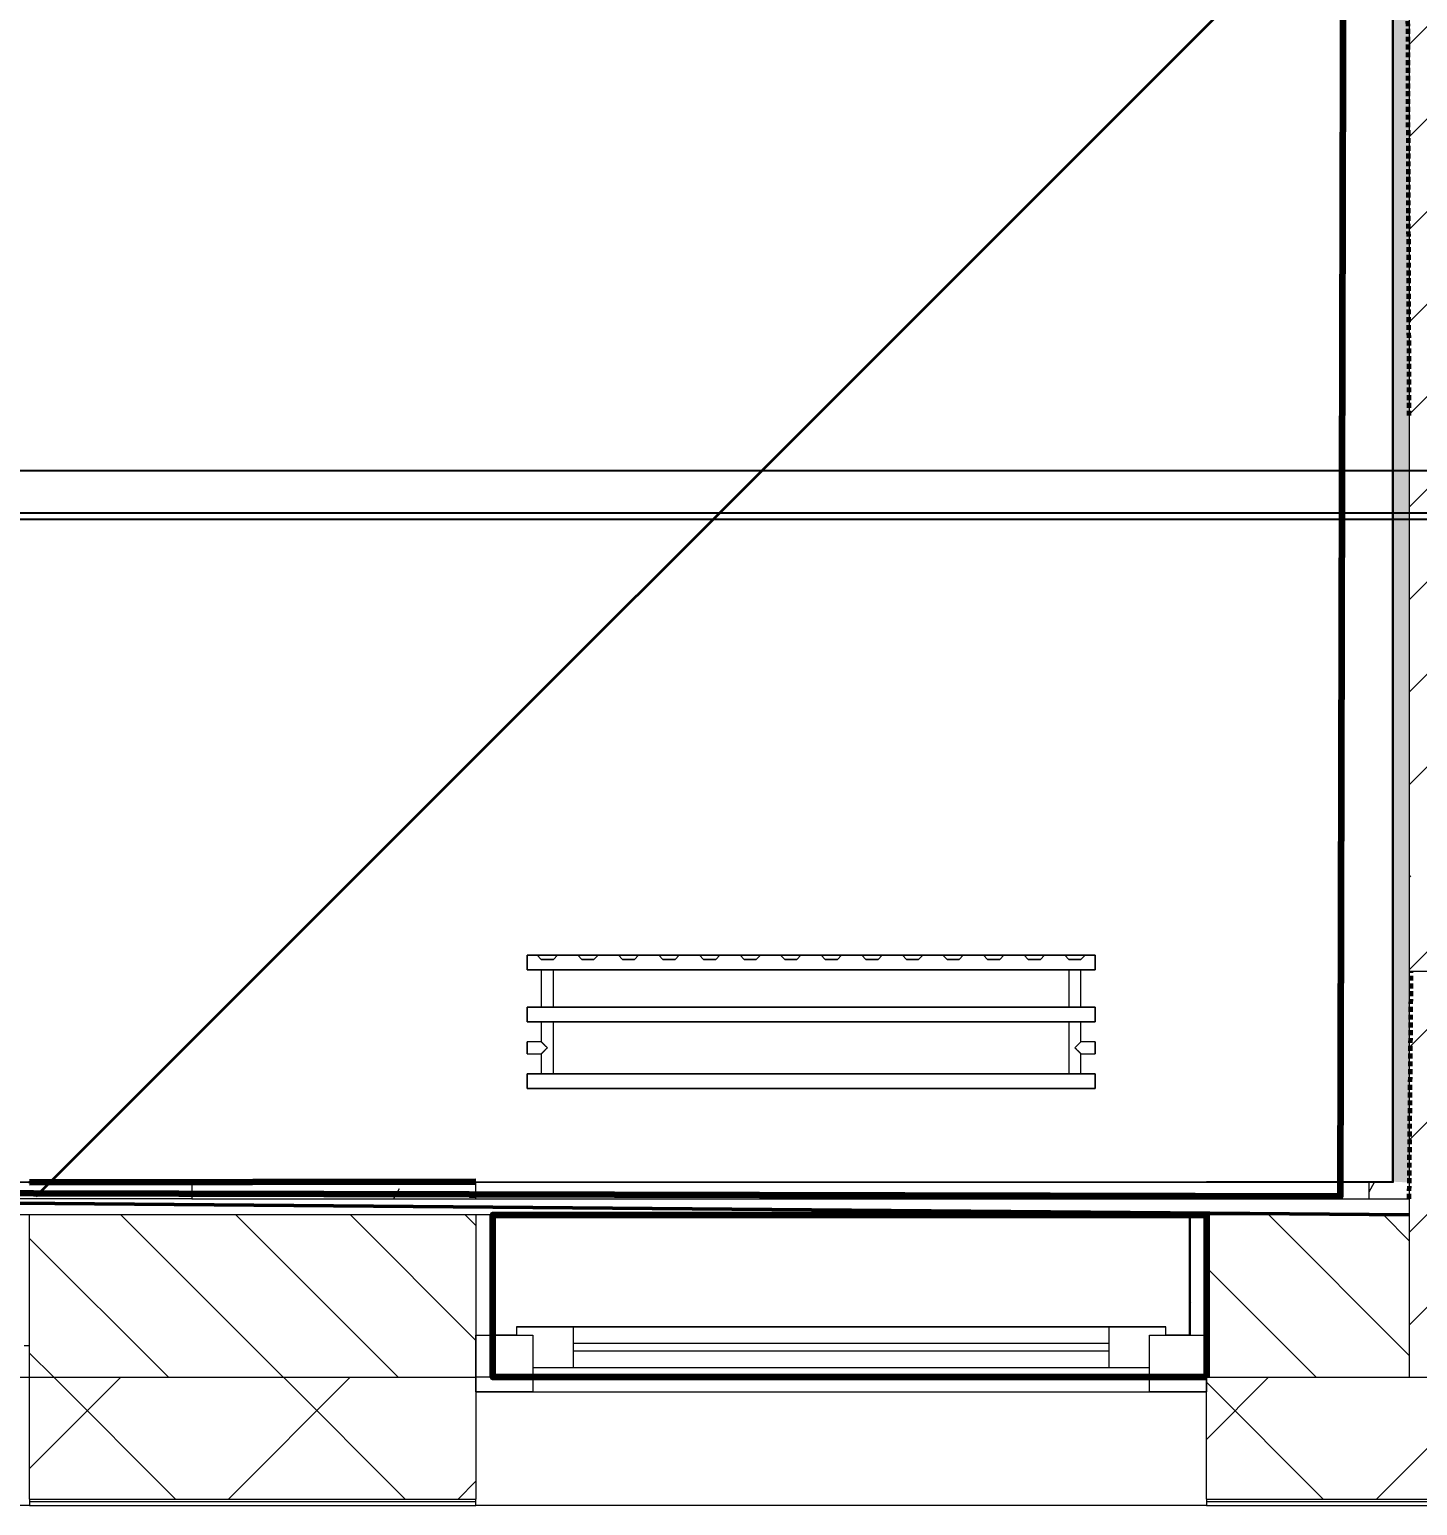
# Model space of a CAD drawing. Header units: millimetres. Extents: x -249154 to 415037, y -45458 to 354837.
# Drawn here: x 63775 to 65485, y -394 to 1425 of the extents above; entities that cross this region are included whole.
import ezdxf

# ---------------------------------------------------------------- set-up
doc = ezdxf.new("R2010")
doc.units = ezdxf.units.MM
doc.linetypes.add('200_ШТРИХ__ш1_п0_6_', pattern=[320, 200, -120])
for name, color, linetype, lineweight in [('0) НЗ Ремонт штукатурка', 6, 'Continuous', 60), ('2)1 штукатурка', 4, 'Continuous', 35), ('2)2 штукатурка', 5, 'Continuous', 50), ('3)1 шпаклевка', 4, 'Continuous', 35), ('3.4) Шп. баз 4 в 525 поз 4838м2', 160, 'Continuous', 140), ('3.4) Шп. фин 4 в 529 поз 11227м2', 6, 'Continuous', 140), ('4) демонтаж НЗ №2', 1, 'Continuous', 35), ('4.1) Дм уборка мусора НЗ 2', 20, 'Continuous', 35), ('5.5) Перег WD5', 3, 'Continuous', 60), ('666 покраска FK1', 211, 'Continuous', 60), ('839 штук откосы', 3, 'Continuous', 158), ('874 шпакл откосы', 5, 'Continuous', 158), ('A-FLOR', 7, 'Continuous', 9), ('A-GLAZ', 7, 'Continuous', 9), ('A-GLAZ-1', 7, 'Continuous', 5), ('A-WALL', 7, 'Continuous', 5), ('I-WALL', 7, 'Continuous', 5), ('S-COLS', 7, 'Continuous', 9), ('S-COLS-1', 7, 'Continuous', 5)]:
    doc.layers.add(name, color=color, linetype=linetype, lineweight=lineweight)
for name, color, linetype, lineweight, true_color in [('A-WALL-1', 9, 'Continuous', 5, 0x808080), ('A-WALL-FNSH-1', 9, 'Continuous', 5, 0x808080), ('M-EQPM-1', 7, 'Continuous', 9, 0xb2b2b2)]:
    doc.layers.add(name, color=color, linetype=linetype, lineweight=lineweight, true_color=true_color)
doc.styles.add('ISOCPEUR_1', font='isocpeur.ttf', dxfattribs={"height": 350})
doc.dimstyles.new('ISO-2_0_0_9К_Средний_округл2', dxfattribs={"dimscale": 304.8, "dimtxt": 199.196235, "dimasz": 0.492126, "dimexe": 0.393701, "dimexo": 0, "dimgap": 0, "dimtad": 1, "dimdec": 0, "dimrnd": 10, "dimzin": 0, "dimdsep": 46, "dimtxsty": 'ISOCPEUR_1', "dimblk1": 'OBLIQUE', "dimblk2": 'OBLIQUE', "dimsah": 1, "dimcen": 0.09, "dimdle": 0.393701, "dimazin": 0, "dimtfac": 1, "dimtdec": 4, "dimtix": 1, "dimtmove": 0, "dimatfit": 3, "dimfxl": 1, "dimtvp": 1, "dimtolj": 1, "dimtzin": 0, "dimarcsym": 2})
pattern_1 = [(0, (64.7, -136.06), (243.84, 60.96), [20.117, -162.763, 20.117, -162.763, -975.36]), (0, (64.7, -136.06), (243.84, 60.96), [-365.76, 20.117, -345.643, 20.117, -162.763, -426.72]), (0, (64.7, -136.06), (243.84, 60.96), [-914.4, 20.117, -101.803, 20.117, -284.683]), (120, (156.14, -105.58), (-174.71291, 180.691634), [20.117, -162.763, 20.117, -162.763, -975.36]), (120, (156.14, -105.58), (-174.71291, 180.691634), [-365.76, 20.117, -345.643, 20.117, -162.763, -426.72]), (120, (156.14, -105.58), (-174.71291, 180.691634), [-914.4, 20.117, -101.803, 20.117, -284.683]), (240, (186.62, 16.34), (-69.12709, -241.651634), [20.117, -162.763, 20.117, -162.763, -975.36]), (240, (186.62, 16.34), (-69.12709, -241.651634), [-365.76, 20.117, -345.643, 20.117, -162.763, -426.72]), (240, (186.62, 16.34), (-69.12709, -241.651634), [-914.4, 20.117, -101.803, 20.117, -284.683])]

# ---------------------------------------------------------------- blocks, each defined once
blk = doc.blocks.new('BSC_Колонна _Прямоугольная - 500х500-V12-Объем проектирования 1 этажа')
at = {"layer": 'S-COLS-1'}
h = blk.add_hatch(dxfattribs=at)
h.set_pattern_fill('FP_16', color=256, style=0, pattern_type=2)
h.set_pattern_definition([(45, (-65660, -150), (-114.04925, 114.04925), []), (45, (-65545.95, -150), (-114.04925, 114.04925), [201.613, -40.323, 6.706, -33.617])])
h.paths.add_polyline_path([(-250, -250), (250, -250), (250, 250), (-250, 250), (-250, -157.3)])
for p, q in [((250, 250), (-250, 250)), ((-250, 250), (-250, -250)), ((250, -250), (250, 250)), ((-250, -250), (250, -250))]:
    blk.add_line(p, q, dxfattribs=at)
blk = doc.blocks.new('120_Окно_СКБ_1Ст - 120_Окно_СКБ_1Ст 900х2500_h_-V45-Объем проектирования 1 этажа')
at = {"layer": 'A-GLAZ'}
for p, q in [((-450, -127), (-450, -57)), ((-450, -57), (-380, -57)), ((-380, -57), (-380, -127)), ((380, -127), (380, -57)), ((380, -57), (450, -57)), ((450, -57), (450, -127)), ((380, -87), (-380, -87)), ((-380, -87), (-380, -127)), ((-330, -137), (-330, -87)), ((330, -137), (330, -87)), ((380, -127), (380, -87)), ((-380, -127), (-450, -127)), ((-380, -127), (-400, -127)), ((-400, -127), (-400, -137)), ((450, -127), (380, -127)), ((400, -127), (380, -127)), ((400, -137), (400, -127)), ((-400, -137), (400, -137)), ((400, -137), (-400, -137))]:
    blk.add_line(p, q, dxfattribs=at)
at = {"layer": 'A-GLAZ-1'}
for p, q in [((450, -57), (-450, -57)), ((-330, -107), (330, -107)), ((-430, -127), (-400, -127)), ((330, -117), (-330, -117)), ((400, -127), (430, -127))]:
    blk.add_line(p, q, dxfattribs=at)
blk = doc.blocks.new('radiator_prado_classic_z_tip_30_po exemplyaru - Classic Z Тип 30-500-V229-Объем проектирования 1 этажа')
at = {"layer": 'M-EQPM-1'}
for p, q in [((0, 228), (0, 210)), ((700, 228), (0, 228)), ((0, 210), (0, 228)), ((0, 228), (12.5, 228)), ((12.5, 228), (37.5, 228)), ((37.5, 228), (12.5, 228)), ((12.5, 228), (37.5, 228)), ((12.5, 228), (17.5, 223)), ((12.5, 228), (17.5, 223)), ((32.5, 223), (17.5, 223)), ((17.5, 223), (32.5, 223)), ((32.5, 223), (37.5, 228)), ((37.5, 228), (32.5, 223)), ((37.5, 228), (62.5, 228)), ((62.5, 228), (87.5, 228)), ((87.5, 228), (62.5, 228)), ((62.5, 228), (87.5, 228)), ((62.5, 228), (67.5, 223)), ((62.5, 228), (67.5, 223)), ((82.5, 223), (67.5, 223)), ((67.5, 223), (82.5, 223)), ((82.5, 223), (87.5, 228)), ((87.5, 228), (82.5, 223)), ((87.5, 228), (112.5, 228)), ((112.5, 228), (137.5, 228)), ((137.5, 228), (112.5, 228)), ((112.5, 228), (137.5, 228)), ((112.5, 228), (117.5, 223)), ((112.5, 228), (117.5, 223)), ((132.5, 223), (117.5, 223)), ((117.5, 223), (132.5, 223)), ((132.5, 223), (137.5, 228)), ((137.5, 228), (132.5, 223)), ((137.5, 228), (162.5, 228)), ((162.5, 228), (187.5, 228)), ((187.5, 228), (162.5, 228)), ((162.5, 228), (187.5, 228)), ((162.5, 228), (167.5, 223)), ((162.5, 228), (167.5, 223)), ((182.5, 223), (167.5, 223)), ((167.5, 223), (182.5, 223)), ((182.5, 223), (187.5, 228)), ((187.5, 228), (182.5, 223)), ((187.5, 228), (212.5, 228)), ((212.5, 228), (237.5, 228)), ((237.5, 228), (212.5, 228)), ((212.5, 228), (237.5, 228)), ((212.5, 228), (217.5, 223)), ((212.5, 228), (217.5, 223)), ((232.5, 223), (217.5, 223)), ((217.5, 223), (232.5, 223)), ((232.5, 223), (237.5, 228)), ((237.5, 228), (232.5, 223)), ((237.5, 228), (262.5, 228)), ((262.5, 228), (287.5, 228)), ((287.5, 228), (262.5, 228)), ((262.5, 228), (287.5, 228)), ((262.5, 228), (267.5, 223)), ((262.5, 228), (267.5, 223)), ((282.5, 223), (267.5, 223)), ((267.5, 223), (282.5, 223)), ((282.5, 223), (287.5, 228)), ((287.5, 228), (282.5, 223)), ((287.5, 228), (312.5, 228)), ((312.5, 228), (337.5, 228)), ((337.5, 228), (312.5, 228)), ((312.5, 228), (337.5, 228)), ((312.5, 228), (317.5, 223)), ((312.5, 228), (317.5, 223)), ((332.5, 223), (317.5, 223)), ((317.5, 223), (332.5, 223)), ((332.5, 223), (337.5, 228)), ((337.5, 228), (332.5, 223)), ((337.5, 228), (362.5, 228)), ((362.5, 228), (387.5, 228)), ((387.5, 228), (362.5, 228)), ((362.5, 228), (387.5, 228)), ((362.5, 228), (367.5, 223)), ((362.5, 228), (367.5, 223)), ((382.5, 223), (367.5, 223)), ((367.5, 223), (382.5, 223)), ((382.5, 223), (387.5, 228)), ((387.5, 228), (382.5, 223)), ((387.5, 228), (412.5, 228)), ((412.5, 228), (437.5, 228)), ((437.5, 228), (412.5, 228)), ((412.5, 228), (437.5, 228)), ((412.5, 228), (417.5, 223)), ((412.5, 228), (417.5, 223)), ((432.5, 223), (417.5, 223)), ((417.5, 223), (432.5, 223)), ((432.5, 223), (437.5, 228)), ((437.5, 228), (432.5, 223)), ((437.5, 228), (462.5, 228)), ((462.5, 228), (487.5, 228)), ((487.5, 228), (462.5, 228)), ((462.5, 228), (487.5, 228)), ((462.5, 228), (467.5, 223)), ((462.5, 228), (467.5, 223)), ((482.5, 223), (467.5, 223)), ((467.5, 223), (482.5, 223)), ((482.5, 223), (487.5, 228)), ((487.5, 228), (482.5, 223)), ((487.5, 228), (512.5, 228)), ((512.5, 228), (537.5, 228)), ((537.5, 228), (512.5, 228)), ((512.5, 228), (537.5, 228)), ((512.5, 228), (517.5, 223)), ((512.5, 228), (517.5, 223)), ((532.5, 223), (517.5, 223)), ((517.5, 223), (532.5, 223)), ((532.5, 223), (537.5, 228)), ((537.5, 228), (532.5, 223)), ((537.5, 228), (562.5, 228)), ((562.5, 228), (587.5, 228)), ((587.5, 228), (562.5, 228)), ((562.5, 228), (587.5, 228)), ((562.5, 228), (567.5, 223)), ((562.5, 228), (567.5, 223)), ((582.5, 223), (567.5, 223)), ((567.5, 223), (582.5, 223)), ((582.5, 223), (587.5, 228)), ((587.5, 228), (582.5, 223)), ((587.5, 228), (612.5, 228)), ((612.5, 228), (637.5, 228)), ((637.5, 228), (612.5, 228)), ((612.5, 228), (637.5, 228)), ((612.5, 228), (617.5, 223)), ((617.5, 223), (612.5, 228)), ((632.5, 223), (617.5, 223)), ((617.5, 223), (632.5, 223)), ((632.5, 223), (637.5, 228)), ((637.5, 228), (632.5, 223)), ((637.5, 228), (662.5, 228)), ((662.5, 228), (687.5, 228)), ((687.5, 228), (662.5, 228)), ((662.5, 228), (687.5, 228)), ((662.5, 228), (667.5, 223)), ((662.5, 228), (667.5, 223)), ((682.5, 223), (667.5, 223)), ((667.5, 223), (682.5, 223)), ((682.5, 223), (687.5, 228)), ((687.5, 228), (682.5, 223)), ((687.5, 228), (700, 228)), ((700, 210), (700, 228)), ((700, 228), (700, 210)), ((0, 210), (700, 210)), ((17.8, 210), (0, 210)), ((17.5, 210), (17.5, 164)), ((17.5, 210), (17.5, 164)), ((17.8, 210), (17.5, 210)), ((17.5, 210), (17.8, 210)), ((17.8, 210), (17.5, 210)), ((17.5, 210), (32.5, 210)), ((32.2, 210), (17.8, 210)), ((17.8, 210), (26.9, 210)), ((18.5, 210), (17.8, 210)), ((32.2, 210), (18.5, 210)), ((26.9, 210), (32.2, 210)), ((32.5, 210), (32.2, 210)), ((32.2, 210), (32.5, 210)), ((32.5, 210), (32.2, 210)), ((667.8, 210), (32.2, 210)), ((32.5, 164), (32.5, 210)), ((32.5, 164), (32.5, 210)), ((667.5, 210), (667.5, 164)), ((667.5, 210), (667.5, 164)), ((667.8, 210), (667.5, 210)), ((667.5, 210), (682.5, 210)), ((667.8, 210), (667.5, 210)), ((667.5, 210), (667.8, 210)), ((681.5, 210), (667.8, 210)), ((682.2, 210), (667.8, 210)), ((667.8, 210), (668.5, 210)), ((668.5, 210), (682.2, 210)), ((682.2, 210), (681.5, 210)), ((682.5, 210), (682.2, 210)), ((682.5, 210), (682.2, 210)), ((682.2, 210), (682.5, 210)), ((700, 210), (682.2, 210)), ((682.5, 164), (682.5, 210)), ((682.5, 164), (682.5, 210)), ((700, 164), (0, 164)), ((0, 164), (0, 146)), ((0, 146), (0, 164)), ((0, 164), (17.8, 164)), ((17.8, 164), (17.5, 164)), ((17.5, 164), (17.8, 164)), ((17.8, 164), (17.5, 164)), ((17.5, 164), (32.5, 164)), ((32.2, 164), (17.8, 164)), ((17.8, 164), (18.5, 164)), ((21.3, 164), (17.8, 164)), ((18.5, 164), (32.2, 164)), ((25, 164), (21.3, 164)), ((32.2, 164), (25, 164)), ((32.5, 164), (32.2, 164)), ((32.2, 164), (32.5, 164)), ((32.5, 164), (32.2, 164)), ((32.2, 164), (667.8, 164)), ((667.8, 164), (667.5, 164)), ((667.5, 164), (682.5, 164)), ((667.8, 164), (667.5, 164)), ((667.5, 164), (667.8, 164)), ((669.7, 164), (667.8, 164)), ((682.2, 164), (667.8, 164)), ((667.8, 164), (673.1, 164)), ((682.2, 164), (669.7, 164)), ((673.1, 164), (682.2, 164)), ((682.5, 164), (682.2, 164)), ((682.5, 164), (682.2, 164)), ((682.2, 164), (682.5, 164)), ((682.2, 164), (700, 164)), ((700, 146), (700, 164)), ((700, 164), (700, 146)), ((0, 146), (700, 146)), ((18.5, 146), (0, 146)), ((17.5, 146), (17.5, 121.5)), ((17.5, 146), (17.5, 121.5)), ((17.5, 146), (18.5, 146)), ((18.5, 146), (17.5, 146)), ((17.5, 146), (18.5, 146)), ((32.5, 146), (17.5, 146)), ((18.5, 146), (32.2, 146)), ((28.7, 146), (18.5, 146)), ((18.5, 146), (31.5, 146)), ((32.2, 146), (28.7, 146)), ((31.5, 146), (32.2, 146)), ((32.2, 146), (32.5, 146)), ((32.5, 146), (32.2, 146)), ((32.2, 146), (32.5, 146)), ((667.8, 146), (32.2, 146)), ((32.5, 82), (32.5, 146)), ((32.5, 82), (32.5, 146)), ((667.5, 146), (667.5, 82)), ((667.5, 146), (667.5, 82)), ((667.5, 146), (667.8, 146)), ((682.5, 146), (667.5, 146)), ((667.5, 146), (667.8, 146)), ((667.8, 146), (667.5, 146)), ((667.8, 146), (681.5, 146)), ((667.8, 146), (681.5, 146)), ((673.1, 146), (667.8, 146)), ((681.5, 146), (673.1, 146)), ((681.5, 146), (682.5, 146)), ((681.5, 146), (682.5, 146)), ((682.5, 146), (681.5, 146)), ((700, 146), (681.5, 146)), ((682.5, 121.5), (682.5, 146)), ((682.5, 121.5), (682.5, 146)), ((17.5, 121.5), (0, 121.5)), ((17.5, 121.5), (0, 121.5)), ((0, 121.5), (0, 120.5)), ((0, 106.5), (0, 121.5)), ((0, 120.5), (0, 107.5)), ((0, 120.5), (0, 119.3)), ((0, 114), (0, 120.5)), ((0, 120.5), (0, 120.5)), ((0, 119.3), (0, 117.8)), ((0, 117.8), (0, 114)), ((0, 114), (0, 110.3)), ((0, 107.5), (0, 114)), ((0, 110.3), (0, 108.7)), ((700, 121.5), (682.5, 121.5)), ((700, 121.5), (682.5, 121.5)), ((700, 121.5), (700, 106.5)), ((700, 120.5), (700, 121.5)), ((700, 121.5), (700, 120.5)), ((700, 120.5), (700, 121.5)), ((700, 107.5), (700, 120.5)), ((700, 120.5), (700, 107.5)), ((700, 117.8), (700, 120.5)), ((700, 107.5), (700, 117.8)), ((0, 108.7), (0, 107.5)), ((0, 107.5), (0, 106.5)), ((0, 107.5), (0, 107.5)), ((0, 106.5), (17.5, 106.5)), ((0, 106.5), (17.5, 106.5)), ((17.5, 106.5), (17.5, 82)), ((17.5, 106.5), (17.5, 82)), ((682.5, 82), (682.5, 106.5)), ((682.5, 106.5), (700, 106.5)), ((682.5, 82), (682.5, 106.5)), ((682.5, 106.5), (700, 106.5)), ((700, 106.5), (700, 107.5)), ((700, 107.5), (700, 106.5)), ((700, 106.5), (700, 107.5)), ((700, 82), (0, 82)), ((0, 82), (0, 64)), ((0, 64), (0, 82)), ((0, 82), (18.5, 82)), ((18.5, 82), (17.5, 82)), ((17.5, 82), (18.5, 82)), ((18.5, 82), (17.5, 82)), ((17.5, 82), (32.5, 82)), ((32.2, 82), (18.5, 82)), ((18.5, 82), (19.7, 82)), ((19.7, 82), (18.5, 82)), ((19.7, 82), (32.2, 82)), ((32.2, 82), (19.7, 82)), ((32.5, 82), (32.2, 82)), ((32.2, 82), (32.5, 82)), ((32.5, 82), (32.2, 82)), ((32.2, 82), (667.8, 82)), ((667.8, 82), (667.5, 82)), ((667.5, 82), (682.5, 82)), ((667.8, 82), (667.5, 82)), ((667.5, 82), (667.8, 82)), ((680.3, 82), (667.8, 82)), ((681.5, 82), (667.8, 82)), ((667.8, 82), (671.2, 82)), ((671.2, 82), (681.5, 82)), ((681.5, 82), (680.3, 82)), ((682.5, 82), (681.5, 82)), ((682.5, 82), (681.5, 82)), ((681.5, 82), (682.5, 82)), ((681.5, 82), (700, 82)), ((700, 64), (700, 82)), ((700, 82), (700, 64)), ((700, 64), (0, 64)), ((0, 64), (700, 64))]:
    blk.add_line(p, q, dxfattribs=at)
for points, knots in [([(18.5, 120.5), (18.4, 120.6), (18.3, 120.7), (18.1, 120.9), (17.9, 121.1), (17.8, 121.2), (17.7, 121.3), (17.5, 121.5), (17.5, 121.5), (17.5, 121.5)], [0.7142857, 0.7142857, 0.7142857, 0.7142857, 0.75, 0.7857143, 0.8214286, 0.8571429, 0.8928571, 0.9285714, 1, 1, 1, 1]), ([(17.5, 121.5), (17.5, 121.5), (17.5, 121.5), (17.7, 121.3), (17.8, 121.2), (17.9, 121.1), (18.1, 120.9), (18.3, 120.7), (18.4, 120.6), (18.5, 120.5)], [0, 0, 0, 0, 0.0714286, 0.1071429, 0.1428571, 0.1785714, 0.2142857, 0.25, 0.2857143, 0.2857143, 0.2857143, 0.2857143]), ([(17.5, 121.5), (17.5, 121.5), (17.5, 121.5), (17.7, 121.3), (17.8, 121.2), (17.9, 121.1), (18.1, 120.9), (18.3, 120.7), (18.4, 120.6), (18.5, 120.5)], [0, 0, 0, 0, 0.0714286, 0.1071429, 0.1428571, 0.1785714, 0.2142857, 0.25, 0.2857143, 0.2857143, 0.2857143, 0.2857143]), ([(25, 114), (24.5, 114.5), (23.6, 115.4), (22.4, 116.6), (21.6, 117.4), (21.1, 117.9), (20.8, 118.2), (20.5, 118.5), (20.2, 118.8), (19.8, 119.1), (19.6, 119.4), (19.3, 119.7), (19, 120), (18.7, 120.3), (18.5, 120.5), (18.3, 120.7), (18.1, 120.9), (17.9, 121.1), (17.8, 121.2), (17.7, 121.3), (17.5, 121.5), (17.5, 121.5), (17.5, 121.5)], [0, 0, 0, 0, 0.142857, 0.285714, 0.357143, 0.392857, 0.428571, 0.464286, 0.5, 0.535714, 0.571429, 0.607143, 0.642857, 0.678571, 0.714286, 0.75, 0.785714, 0.821429, 0.857143, 0.892857, 0.928571, 1, 1, 1, 1]), ([(17.5, 106.5), (17.5, 106.5), (17.5, 106.5), (17.7, 106.7), (17.8, 106.8), (17.9, 106.9), (18.1, 107.1), (18.3, 107.3), (18.5, 107.5), (18.7, 107.7), (19, 108), (19.3, 108.3), (19.6, 108.6), (19.8, 108.9), (20.3, 109.3), (20.7, 109.7), (21.1, 110.1), (21.6, 110.6), (22.4, 111.4), (23.6, 112.6), (24.5, 113.5), (25, 114)], [0, 0, 0, 0, 0.071429, 0.107143, 0.142857, 0.178571, 0.214286, 0.25, 0.285714, 0.321429, 0.357143, 0.392857, 0.428571, 0.464286, 0.5, 0.571429, 0.607143, 0.642857, 0.714286, 0.857143, 1, 1, 1, 1]), ([(22.1, 116.9), (21.9, 117.1), (21.6, 117.4), (21.1, 117.9), (20.8, 118.2), (20.5, 118.5), (20.2, 118.8), (19.9, 119.2), (19.7, 119.3), (19.6, 119.4)], [0.2857143, 0.2857143, 0.2857143, 0.2857143, 0.3571429, 0.3928571, 0.4285714, 0.4642857, 0.5, 0.5357143, 0.5714286, 0.5714286, 0.5714286, 0.5714286]), ([(19.6, 119.4), (19.7, 119.3), (19.9, 119.2), (20.3, 118.7), (20.6, 118.4), (20.8, 118.2)], [0.4285714, 0.4285714, 0.4285714, 0.4285714, 0.4642857, 0.5, 0.5714286, 0.5714286, 0.5714286, 0.5714286]), ([(19.6, 119.4), (19.7, 119.3), (19.8, 119.1), (20.3, 118.7), (20.6, 118.4), (20.8, 118.2)], [0.4285714, 0.4285714, 0.4285714, 0.4285714, 0.4642857, 0.5, 0.5714286, 0.5714286, 0.5714286, 0.5714286]), ([(19.6, 108.6), (19.7, 108.7), (19.9, 108.8), (20.3, 109.3), (20.7, 109.7), (21.1, 110.1), (21.6, 110.6), (21.9, 110.9), (22.1, 111.1)], [0.4285714, 0.4285714, 0.4285714, 0.4285714, 0.4642857, 0.5, 0.5714286, 0.6071429, 0.6428571, 0.7142857, 0.7142857, 0.7142857, 0.7142857]), ([(22.1, 111.1), (21.9, 110.9), (21.6, 110.6), (21.1, 110.1), (20.8, 109.8), (20.5, 109.5), (20.2, 109.2), (19.9, 108.8), (19.7, 108.7), (19.6, 108.6)], [0.2857143, 0.2857143, 0.2857143, 0.2857143, 0.3571429, 0.3928571, 0.4285714, 0.4642857, 0.5, 0.5357143, 0.5714286, 0.5714286, 0.5714286, 0.5714286]), ([(22.1, 111.1), (21.9, 110.9), (21.6, 110.6), (21.1, 110.1), (20.8, 109.8), (20.5, 109.5), (20.2, 109.2), (19.8, 108.9), (19.7, 108.7), (19.6, 108.6)], [0.2857143, 0.2857143, 0.2857143, 0.2857143, 0.3571429, 0.3928571, 0.4285714, 0.4642857, 0.5, 0.5357143, 0.5714286, 0.5714286, 0.5714286, 0.5714286]), ([(20.8, 118.2), (20.9, 118.1), (21.1, 117.9), (21.6, 117.4), (21.9, 117.1), (22.1, 116.9)], [0.5714286, 0.5714286, 0.5714286, 0.5714286, 0.6071429, 0.6428571, 0.7142857, 0.7142857, 0.7142857, 0.7142857]), ([(20.8, 118.2), (20.9, 118.1), (21.1, 117.9), (21.6, 117.4), (21.9, 117.1), (22.1, 116.9)], [0.5714286, 0.5714286, 0.5714286, 0.5714286, 0.6071429, 0.6428571, 0.7142857, 0.7142857, 0.7142857, 0.7142857]), ([(675, 114), (675.5, 114.5), (676.4, 115.4), (677.6, 116.6), (678.4, 117.4), (678.9, 117.9), (679.2, 118.2), (679.5, 118.5), (679.8, 118.8), (680.1, 119.2), (680.4, 119.4), (680.7, 119.7), (681, 120), (681.3, 120.3), (681.5, 120.5), (681.7, 120.7), (681.9, 120.9), (682.1, 121.1), (682.2, 121.2), (682.3, 121.3), (682.5, 121.5), (682.5, 121.5), (682.5, 121.5)], [0, 0, 0, 0, 0.142857, 0.285714, 0.357143, 0.392857, 0.428571, 0.464286, 0.5, 0.535714, 0.571429, 0.607143, 0.642857, 0.678571, 0.714286, 0.75, 0.785714, 0.821429, 0.857143, 0.892857, 0.928571, 1, 1, 1, 1]), ([(682.5, 106.5), (682.5, 106.5), (682.5, 106.5), (682.3, 106.7), (682.2, 106.8), (682.1, 106.9), (681.9, 107.1), (681.7, 107.3), (681.5, 107.5), (681.3, 107.7), (681, 108), (680.7, 108.3), (680.4, 108.6), (680.1, 108.8), (679.7, 109.3), (679.3, 109.7), (678.9, 110.1), (678.4, 110.6), (677.6, 111.4), (676.4, 112.6), (675.5, 113.5), (675, 114)], [0, 0, 0, 0, 0.071429, 0.107143, 0.142857, 0.178571, 0.214286, 0.25, 0.285714, 0.321429, 0.357143, 0.392857, 0.428571, 0.464286, 0.5, 0.571429, 0.607143, 0.642857, 0.714286, 0.857143, 1, 1, 1, 1]), ([(680.4, 119.4), (680.3, 119.3), (680.1, 119.2), (679.7, 118.7), (679.3, 118.3), (678.9, 117.9), (678.4, 117.4), (678.1, 117.1), (677.9, 116.9)], [0.4285714, 0.4285714, 0.4285714, 0.4285714, 0.4642857, 0.5, 0.5714286, 0.6071429, 0.6428571, 0.7142857, 0.7142857, 0.7142857, 0.7142857]), ([(677.9, 116.9), (678.1, 117.1), (678.4, 117.4), (678.9, 117.9), (679.2, 118.2), (679.5, 118.5), (679.8, 118.8), (680.1, 119.2), (680.3, 119.3), (680.4, 119.4)], [0.2857143, 0.2857143, 0.2857143, 0.2857143, 0.3571429, 0.3928571, 0.4285714, 0.4642857, 0.5, 0.5357143, 0.5714286, 0.5714286, 0.5714286, 0.5714286]), ([(679.2, 118.2), (679.1, 118.1), (678.9, 117.9), (678.4, 117.4), (678.1, 117.1), (677.9, 116.9)], [0.5714286, 0.5714286, 0.5714286, 0.5714286, 0.6071429, 0.6428571, 0.7142857, 0.7142857, 0.7142857, 0.7142857]), ([(677.9, 111.1), (678.1, 110.9), (678.4, 110.6), (678.9, 110.1), (679.2, 109.8), (679.5, 109.5), (679.8, 109.2), (680.1, 108.8), (680.3, 108.7), (680.4, 108.6)], [0.2857143, 0.2857143, 0.2857143, 0.2857143, 0.3571429, 0.3928571, 0.4285714, 0.4642857, 0.5, 0.5357143, 0.5714286, 0.5714286, 0.5714286, 0.5714286]), ([(677.9, 111.1), (678.1, 110.9), (678.4, 110.6), (678.9, 110.1), (679.1, 109.9), (679.2, 109.8)], [0.2857143, 0.2857143, 0.2857143, 0.2857143, 0.3571429, 0.3928571, 0.4285714, 0.4285714, 0.4285714, 0.4285714]), ([(680.4, 108.6), (680.3, 108.7), (680.1, 108.8), (679.7, 109.3), (679.3, 109.7), (678.9, 110.1), (678.4, 110.6), (678.1, 110.9), (677.9, 111.1)], [0.4285714, 0.4285714, 0.4285714, 0.4285714, 0.4642857, 0.5, 0.5714286, 0.6071429, 0.6428571, 0.7142857, 0.7142857, 0.7142857, 0.7142857]), ([(680.4, 119.4), (680.3, 119.3), (680.1, 119.2), (679.7, 118.7), (679.4, 118.4), (679.2, 118.2)], [0.4285714, 0.4285714, 0.4285714, 0.4285714, 0.4642857, 0.5, 0.5714286, 0.5714286, 0.5714286, 0.5714286]), ([(682.5, 121.5), (682.5, 121.5), (682.5, 121.5), (682.3, 121.3), (682.2, 121.2), (682.1, 121.1), (681.9, 120.9), (681.7, 120.7), (681.6, 120.6), (681.5, 120.5)], [0, 0, 0, 0, 0.0714286, 0.1071429, 0.1428571, 0.1785714, 0.2142857, 0.25, 0.2857143, 0.2857143, 0.2857143, 0.2857143]), ([(682.5, 121.5), (682.5, 121.5), (682.5, 121.5), (682.3, 121.3), (682.2, 121.2), (682.1, 121.1), (681.9, 120.9), (681.7, 120.7), (681.6, 120.6), (681.5, 120.5)], [0, 0, 0, 0, 0.0714286, 0.1071429, 0.1428571, 0.1785714, 0.2142857, 0.25, 0.2857143, 0.2857143, 0.2857143, 0.2857143]), ([(681.5, 120.5), (681.6, 120.6), (681.7, 120.7), (681.9, 120.9), (682.1, 121.1), (682.2, 121.2), (682.3, 121.3), (682.5, 121.5), (682.5, 121.5), (682.5, 121.5)], [0.7142857, 0.7142857, 0.7142857, 0.7142857, 0.75, 0.7857143, 0.8214286, 0.8571429, 0.8928571, 0.9285714, 1, 1, 1, 1]), ([(17.5, 106.5), (17.5, 106.5), (17.5, 106.5), (17.7, 106.7), (17.8, 106.8), (17.9, 106.9), (18.1, 107.1), (18.3, 107.3), (18.4, 107.4), (18.5, 107.5)], [0, 0, 0, 0, 0.0714286, 0.1071429, 0.1428571, 0.1785714, 0.2142857, 0.25, 0.2857143, 0.2857143, 0.2857143, 0.2857143]), ([(18.5, 107.5), (18.4, 107.4), (18.3, 107.3), (18.1, 107.1), (17.9, 106.9), (17.8, 106.8), (17.7, 106.7), (17.5, 106.5), (17.5, 106.5), (17.5, 106.5)], [0.7142857, 0.7142857, 0.7142857, 0.7142857, 0.75, 0.7857143, 0.8214286, 0.8571429, 0.8928571, 0.9285714, 1, 1, 1, 1]), ([(18.5, 107.5), (18.4, 107.4), (18.3, 107.3), (18.1, 107.1), (17.9, 106.9), (17.8, 106.8), (17.7, 106.7), (17.5, 106.5), (17.5, 106.5), (17.5, 106.5)], [0.7142857, 0.7142857, 0.7142857, 0.7142857, 0.75, 0.7857143, 0.8214286, 0.8571429, 0.8928571, 0.9285714, 1, 1, 1, 1]), ([(681.5, 107.5), (681.6, 107.4), (681.7, 107.3), (681.9, 107.1), (682.1, 106.9), (682.2, 106.8), (682.3, 106.7), (682.5, 106.5), (682.5, 106.5), (682.5, 106.5)], [0.7142857, 0.7142857, 0.7142857, 0.7142857, 0.75, 0.7857143, 0.8214286, 0.8571429, 0.8928571, 0.9285714, 1, 1, 1, 1]), ([(681.5, 107.5), (681.6, 107.4), (681.7, 107.3), (681.9, 107.1), (682.1, 106.9), (682.2, 106.8), (682.3, 106.7), (682.5, 106.5), (682.5, 106.5), (682.5, 106.5)], [0.7142857, 0.7142857, 0.7142857, 0.7142857, 0.75, 0.7857143, 0.8214286, 0.8571429, 0.8928571, 0.9285714, 1, 1, 1, 1]), ([(682.5, 106.5), (682.5, 106.5), (682.5, 106.5), (682.3, 106.7), (682.2, 106.8), (682.1, 106.9), (681.9, 107.1), (681.7, 107.3), (681.6, 107.4), (681.5, 107.5)], [0, 0, 0, 0, 0.0714286, 0.1071429, 0.1428571, 0.1785714, 0.2142857, 0.25, 0.2857143, 0.2857143, 0.2857143, 0.2857143])]:
    blk.add_open_spline(points, degree=3, knots=knots, dxfattribs=at)
for points in [[(19.6, 119.4), (19.5, 119.5), (19.3, 119.7), (19, 120), (18.7, 120.3), (18.6, 120.4), (18.5, 120.5)], [(18.5, 120.5), (18.6, 120.4), (18.7, 120.3), (19, 120), (19.3, 119.7), (19.5, 119.5), (19.6, 119.4)], [(18.5, 120.5), (18.6, 120.4), (18.7, 120.3), (19, 120), (19.3, 119.7), (19.5, 119.5), (19.6, 119.4)], [(23.6, 115.4), (23.1, 115.9), (22.6, 116.4), (22.1, 116.9)], [(22.1, 116.9), (22.6, 116.4), (23.6, 115.4), (24.5, 114.5), (25, 114)], [(22.1, 116.9), (22.6, 116.4), (23.6, 115.4), (24.5, 114.5), (25, 114)], [(25, 114), (24.5, 113.5), (23.6, 112.6), (22.6, 111.6), (22.1, 111.1)], [(25, 114), (24.5, 113.5), (23.6, 112.6), (22.6, 111.6), (22.1, 111.1)], [(22.1, 111.1), (22.6, 111.6), (23.1, 112.1), (23.6, 112.6)], [(25, 114), (24.5, 114.5), (24, 115), (23.6, 115.4)], [(23.6, 112.6), (24, 113), (24.5, 113.5), (25, 114)], [(677.9, 116.9), (677.4, 116.4), (676.4, 115.4), (675.5, 114.5), (675, 114)], [(677.9, 116.9), (677.4, 116.4), (676.4, 115.4), (675.5, 114.5), (675, 114)], [(675, 114), (675.5, 114.5), (676.4, 115.4), (677.4, 116.4), (677.9, 116.9)], [(675, 114), (675.5, 113.5), (676.4, 112.6), (677.4, 111.6), (677.9, 111.1)], [(675, 114), (675.5, 113.5), (676.4, 112.6), (677.4, 111.6), (677.9, 111.1)], [(677.9, 111.1), (677.4, 111.6), (676.4, 112.6), (675.5, 113.5), (675, 114)], [(679.2, 109.8), (679.3, 109.7), (679.5, 109.5), (679.8, 109.2), (680.1, 108.8), (680.3, 108.7), (680.4, 108.6)], [(681.5, 120.5), (681.4, 120.4), (681.3, 120.3), (681, 120), (680.7, 119.7), (680.5, 119.5), (680.4, 119.4)], [(681.5, 120.5), (681.4, 120.4), (681.3, 120.3), (681, 120), (680.7, 119.7), (680.5, 119.5), (680.4, 119.4)], [(680.4, 119.4), (680.5, 119.5), (680.7, 119.7), (681, 120), (681.3, 120.3), (681.4, 120.4), (681.5, 120.5)], [(18.5, 107.5), (18.6, 107.6), (18.7, 107.7), (19, 108), (19.3, 108.3), (19.5, 108.5), (19.6, 108.6)], [(19.6, 108.6), (19.5, 108.5), (19.3, 108.3), (19, 108), (18.7, 107.7), (18.6, 107.6), (18.5, 107.5)], [(19.6, 108.6), (19.5, 108.5), (19.3, 108.3), (19, 108), (18.7, 107.7), (18.6, 107.6), (18.5, 107.5)], [(680.4, 108.6), (680.5, 108.5), (680.7, 108.3), (681, 108), (681.3, 107.7), (681.4, 107.6), (681.5, 107.5)], [(680.4, 108.6), (680.5, 108.5), (680.7, 108.3), (681, 108), (681.3, 107.7), (681.4, 107.6), (681.5, 107.5)], [(681.5, 107.5), (681.4, 107.6), (681.3, 107.7), (681, 108), (680.7, 108.3), (680.5, 108.5), (680.4, 108.6)]]:
    blk.add_open_spline(points, degree=3, dxfattribs=at)
blk = doc.blocks.new('_Oblique')
at = {"color": 0, "linetype": 'ByBlock', "lineweight": -2}
blk.add_line((-0.5, -0.5), (0.5, 0.5), dxfattribs=at)
blk = doc.blocks.new('*D2048')
at = {"layer": '5.5) Перег WD5', "color": 0, "lineweight": -2, "transparency": 16777216}
for p, q in [((22574.7, 383.9), (22574.7, 941.3)), ((22719.7, 383.9), (22719.7, 941.3)), ((22454.7, 821.3), (22719.7, 821.3)), ((22719.7, 821.3), (69769, 821.3))]:
    blk.add_line(p, q, dxfattribs=at)
at = {"layer": 'Defpoints', "color": 0, "transparency": 16777216}
for p in [(22719.7, 821.3), (22574.7, 383.9), (22719.7, 383.9)]:
    blk.add_point(p, dxfattribs=at)
at = {"layer": '5.5) Перег WD5', "color": 0, "lineweight": -2, "transparency": 16777216, "xscale": 304.8, "yscale": 304.8, "zscale": 304.8, "rotation": 180}
blk.add_blockref('_Oblique', (22574.7, 821.3), dxfattribs=at)
at = {"layer": '5.5) Перег WD5', "color": 0, "lineweight": -2, "transparency": 16777216, "xscale": 304.8, "yscale": 304.8, "zscale": 304.8}
blk.add_blockref('_Oblique', (22719.7, 821.3), dxfattribs=at)
at = {"layer": '5.5) Перег WD5', "color": 0, "lineweight": 25, "transparency": 16777216, "insert": (69264.6, 1288), "char_height": 350, "width": 413.715, "attachment_point": 1, "line_spacing_factor": 1.149209, "style": 'ISOCPEUR_1'}
blk.add_mtext('\\A1;150', dxfattribs=at)
blk = doc.blocks.new('*D2060')
at = {"layer": '5.5) Перег WD5', "color": 0, "lineweight": -2, "transparency": 16777216}
for p, q in [((29874.4, 363.9), (29874.4, 1001.1)), ((30274.7, 859.2), (30274.7, 1001.1)), ((29754.4, 881.1), (30274.7, 881.1)), ((30274.7, 881.1), (85573, 881.1))]:
    blk.add_line(p, q, dxfattribs=at)
at = {"layer": 'Defpoints', "color": 0, "transparency": 16777216}
for p in [(30274.7, 881.1), (30274.7, 859.2), (29874.4, 363.9)]:
    blk.add_point(p, dxfattribs=at)
at = {"layer": '5.5) Перег WD5', "color": 0, "lineweight": -2, "transparency": 16777216, "xscale": 304.8, "yscale": 304.8, "zscale": 304.8, "rotation": 180}
blk.add_blockref('_Oblique', (29874.4, 881.1), dxfattribs=at)
at = {"layer": '5.5) Перег WD5', "color": 0, "lineweight": -2, "transparency": 16777216, "xscale": 304.8, "yscale": 304.8, "zscale": 304.8}
blk.add_blockref('_Oblique', (30274.7, 881.1), dxfattribs=at)
at = {"layer": '5.5) Перег WD5', "color": 0, "lineweight": 25, "transparency": 16777216, "insert": (84984, 1347.7), "char_height": 350, "width": 478.071, "attachment_point": 1, "line_spacing_factor": 1.149209, "style": 'ISOCPEUR_1'}
blk.add_mtext('\\A1;400', dxfattribs=at)
blk = doc.blocks.new('*D2062')
at = {"layer": '5.5) Перег WD5', "color": 0, "lineweight": -2, "transparency": 16777216}
for p, q in [((36372.4, 383.9), (36372.4, 949.2)), ((36812.4, 383.9), (36812.4, 949.2)), ((36252.4, 829.2), (36812.4, 829.2)), ((36812.4, 829.2), (94860.3, 829.2))]:
    blk.add_line(p, q, dxfattribs=at)
at = {"layer": 'Defpoints', "color": 0, "transparency": 16777216}
for p in [(36812.4, 829.2), (36372.4, 383.9), (36812.4, 383.9)]:
    blk.add_point(p, dxfattribs=at)
at = {"layer": '5.5) Перег WD5', "color": 0, "lineweight": -2, "transparency": 16777216, "xscale": 304.8, "yscale": 304.8, "zscale": 304.8, "rotation": 180}
blk.add_blockref('_Oblique', (36372.4, 829.2), dxfattribs=at)
at = {"layer": '5.5) Перег WD5', "color": 0, "lineweight": -2, "transparency": 16777216, "xscale": 304.8, "yscale": 304.8, "zscale": 304.8}
blk.add_blockref('_Oblique', (36812.4, 829.2), dxfattribs=at)
at = {"layer": '5.5) Перег WD5', "color": 0, "lineweight": 25, "transparency": 16777216, "insert": (94242.3, 1295.9), "char_height": 350, "width": 501.055, "attachment_point": 1, "line_spacing_factor": 1.149209, "style": 'ISOCPEUR_1'}
blk.add_mtext('\\A1;440', dxfattribs=at)

msp = doc.modelspace()

# ---------------------------------------------------------------- hatches: boundary and pattern name
at = {"layer": '4.1) Дм уборка мусора НЗ 2'}
h = msp.add_hatch(dxfattribs=at)
h.set_pattern_fill('ANSI31', color=1, scale=444)
h.paths.add_polyline_path([(65390.1, 7265.9), (62282.7, 7265.9), (62282.7, 6933.9), (60907.8, 6933.9), (60907.8, 7265.9), (56995.7, 7265.9), (56995.7, 6912.9), (55366.7, 6933.9), (55366.7, 7265.9), (53782.7, 7265.9), (53782.7, 6912.9), (51953.7, 6912.9), (51953.7, 7265.9), (47949.2, 7265.9), (47949.2, -13), (65390.1, -13)])
at = {"layer": 'A-WALL'}
h = msp.add_hatch(dxfattribs=at)
h.set_pattern_fill('FP_2', color=256, style=0, pattern_type=2)
h.set_pattern_definition([(135, (64.7, -136.06), (-70.71068, -70.71068), [])])
h.paths.add_polyline_path([(56974.7, -236.1), (57224.7, -236.1), (57224.7, -36.1), (56974.7, -36.1), (56974.7, -143.3)])
h.paths.add_polyline_path([(47974.7, -236.1), (48224.7, -236.1), (48223.9, -36.1), (47974.7, -36.1), (47974.7, -143.3)])
h.paths.add_polyline_path([(49124.7, -236.1), (49836.2, -236.1), (49836.2, -36.1), (49124.7, -36.1), (49124.7, -143.3)])
h.paths.add_polyline_path([(51936.2, -236.1), (51974.7, -236.1), (51974.7, -36.1), (51936.2, -36.1), (51936.2, -143.3)])
h.paths.add_polyline_path([(52474.7, -236.1), (53374.7, -236.1), (53374.7, -36.1), (52474.7, -36.1), (52474.7, -161.2)])
h.paths.add_polyline_path([(59324.7, -236.1), (60074.7, -236.1), (60074.7, -36.1), (59324.7, -36.1), (59324.7, -143.3)])
h.paths.add_polyline_path([(61474.7, -236.1), (61674.7, -236.1), (61674.7, -36.1), (61474.7, -36.1), (61474.7, -143.3)])
h.paths.add_polyline_path([(65224.7, -236.1), (65474.7, -236.1), (65474.7, -36.1), (65224.7, -36.1), (65224.7, -143.3)])
h.paths.add_polyline_path([(64324.7, -236.1), (64324.7, -36.1), (63774.7, -36.1), (63774.7, -236.1)])
h = msp.add_hatch(dxfattribs=at)
h.set_pattern_fill('FP_24', color=256, style=0, pattern_type=2)
h.set_pattern_definition([(45, (64.7, -136.06), (-141.42136, 141.42136), []), (135, (64.7, -136.06), (-141.42136, -141.42136), [])])
h.paths.add_polyline_path([(75756.8, -386.1), (75764.7, -386.1), (75764.7, -236.1), (74044.7, -236.1), (74044.7, -386.1), (75544.7, -386.1)])
h.paths.add_polyline_path([(70724.7, -386.1), (70724.7, -236.1), (67124.7, -236.1), (67124.7, -386.1), (69886.1, -386.1)])
h.paths.add_polyline_path([(72300.8, -386.1), (72344.7, -386.1), (72344.7, -236.1), (71624.7, -237.9), (71624.7, -386.1), (72144.7, -386.1)])
h.paths.add_polyline_path([(65224.7, -386.1), (66224.7, -386.1), (66224.7, -236.1), (65224.7, -236.1), (65224.7, -254.1)])
h.paths.add_polyline_path([(63774.7, -386.1), (64324.7, -386.1), (64324.7, -236.1), (63774.7, -236.1), (63774.7, -257.4)])
h.paths.add_polyline_path([(60974.7, -386.1), (61674.7, -386.1), (61674.7, -236.1), (60974.7, -236.1), (60974.7, -264.3)])
h.paths.add_polyline_path([(60074.7, -386.1), (60074.7, -236.1), (59324.7, -236.1), (59324.7, -386.1)])
h.paths.add_polyline_path([(57224.7, -386.1), (57224.7, -236.1), (56474.7, -236.1), (56474.7, -386.1)])
h.paths.add_polyline_path([(53374.7, -386.1), (53374.7, -236.1), (51936.2, -236.1), (51936.2, -386.1)])
h.paths.add_polyline_path([(49836.2, -386.1), (49836.2, -236.1), (49124.7, -236.1), (49124.7, -386.1), (49255.4, -386.1)])
h.paths.add_polyline_path([(48224.7, -386.1), (48224.7, -236.1), (47474.7, -236.1), (47474.7, -386.1)])
h.paths.add_polyline_path([(44374.7, -386.1), (44374.7, -236.1), (42802.2, -236.1), (42802.2, -386.1)])
h.paths.add_polyline_path([(38940.1, -386.1), (39104.7, -386.1), (39104.7, -236.1), (38054.7, -236.1), (38054.7, -386.1)])
h.paths.add_polyline_path([(40702.2, -386.1), (40702.2, -236.1), (40004.7, -236.1), (40004.7, -386.1)])
h.paths.add_polyline_path([(36877, -386.1), (37154.7, -386.1), (37154.7, -236.1), (36034.7, -236.1), (36034.7, -386.1)])
h.paths.add_polyline_path([(33934.7, -386.1), (33934.7, -236.1), (33074.7, -236.1), (33074.7, -386.1)])
h.paths.add_polyline_path([(30274.7, -386.1), (30274.7, -236.1), (29274.4, -236.1), (29274.4, -386.1)])
h.paths.add_polyline_path([(28374.4, -386.1), (28374.4, -236.1), (27374.7, -236.1), (27374.7, -386.1)])
h.paths.add_polyline_path([(26474.7, -386.1), (26474.7, -236.1), (25499.7, -236.1), (25499.7, -386.1)])
h.paths.add_polyline_path([(22699.7, -386.1), (22699.7, -236.1), (21674.7, -236.1), (21674.7, -386.1)])
h.paths.add_polyline_path([(19424.7, -386.1), (20774.7, -386.1), (20774.7, -236.1), (19424.7, -236.1), (19424.7, -367.6)])
h.paths.add_polyline_path([(17324.7, -386.1), (17324.7, -236.1), (16574.7, -236.1), (16574.7, -386.1)])
h.paths.add_polyline_path([(14924.7, -386.1), (15674.7, -386.1), (15674.7, -236.1), (14924.7, -236.1), (14924.7, -378.8)])
h.paths.add_polyline_path([(12120.3, -386.1), (12824.7, -384.1), (12824.7, -236.1), (12074.7, -236.1), (12074.7, -386.1)])
h.paths.add_polyline_path([(7994.1, -386.1), (8324.4, -386.1), (8324.4, -236.1), (6894.7, -236.1), (6894.7, -386.1), (7724.7, -386.1)])
h.paths.add_polyline_path([(9224.4, -386.1), (9974.7, -386.1), (9974.7, -236.1), (9224.4, -236.1), (9224.4, -254.1)])
h.paths.add_polyline_path([(174.7, -386.1), (3794.7, -386.1), (3794.7, -236.1), (-195.3, -236.1), (-195.3, -386.1), (-45.3, -386.1)])
at = {"layer": 'I-WALL'}
h = msp.add_hatch(dxfattribs=at)
h.set_pattern_fill('FP_191', color=256, style=0, pattern_type=2)
h.set_pattern_definition(pattern_1)
h.paths.add_polyline_path([(65474.7, 3.9), (65474.7, 7543.9), (65454.7, 7543.9), (65454.7, 4.9)])
h = msp.add_hatch(dxfattribs=at)
h.set_pattern_fill('FP_1', color=256, style=0, pattern_type=2)
h.set_pattern_definition([(45, (64.7, -136.06), (-114.04925, 114.04925), []), (45, (178.75, -136.06), (-114.04925, 114.04925), [201.612, -40.322, 6.706, -33.617])])
h.paths.add_polyline_path([(65694.7, 263.9), (65694.7, 7263.9), (65474.7, 7263.9), (65474.7, 263.9)])
h = msp.add_hatch(dxfattribs=at)
h.set_pattern_fill('FP_191', color=256, style=0, pattern_type=2)
h.set_pattern_definition(pattern_1)
h.paths.add_polyline_path([(63974.7, -16.1), (64324.7, -16.1), (64324.7, 3.9), (63974.7, 3.9)])
h.paths.add_polyline_path([(65454.7, -16.1), (65474.7, -16.1), (65474.7, 3.9), (65424.7, 3.9), (65424.7, -16.1)])
h = msp.add_hatch(dxfattribs=at)
h.set_pattern_fill('FP_191', color=256, style=0, pattern_type=2)
h.set_pattern_definition(pattern_1)
h.paths.add_polyline_path([(63774.7, -236.1), (63774.7, -36.1), (63754.7, -36.1), (63754.7, -236.1)])
h = msp.add_hatch(dxfattribs=at)
h.set_pattern_fill('FP_191', color=256, style=0, pattern_type=2)
h.set_pattern_definition(pattern_1)
h.paths.add_polyline_path([(65204.7, -184.1), (65224.7, -184.1), (65224.7, -36.1), (65204.7, -36.1), (65204.7, -174.1)])

# ---------------------------------------------------------------- linework, layer by layer
at = {"layer": '0) НЗ Ремонт штукатурка', "color": 3, "linetype": '200_ШТРИХ__ш1_п0_6_', "ltscale": 0.03}
for points in [[(65474.7, 948.9), (65453.7, 7523.9), (63475.7, 7515.9)], [(65474.7, -16.1), (65477.2, 263.9)]]:
    msp.add_lwpolyline(points, dxfattribs=at)
at = {"layer": '2)1 штукатурка'}
msp.add_lwpolyline([(64323.7, 4.9), (63773.7, 3.9)], dxfattribs=at)
at = {"layer": '2)2 штукатурка'}
msp.add_lwpolyline([(61694.7, -4.4), (65474.7, -36.1)], dxfattribs=at)
at = {"layer": '3)1 шпаклевка', "flags": 128}
msp.add_lwpolyline([(57181.4, 6.2), (60889.4, -2.5), (60890.2, 357.5), (61632.2, 355.8), (61631.4, -4.2), (65389.3, -13), (65407, 7505), (63429, 7509.6), (63429, 7502.6), (62236, 7505.4), (62234.6, 6902.4), (60905.6, 6905.5), (60907.1, 7535.5), (60628.1, 7536.2), (60628.1, 7557.2), (58128.1, 7563)], dxfattribs=at)
at = {"layer": '3.4) Шп. баз 4 в 525 поз 4838м2', "flags": 128}
msp.add_lwpolyline([(60890.1, -2.5), (60891, 357.5), (61633, 355.8), (61632.1, -4.2), (65390.1, -13)], dxfattribs=at)
at = {"layer": '3.4) Шп. баз 4 в 525 поз 4838м2'}
msp.add_lwpolyline([(64324.7, 4.9), (63774.7, 3.9)], dxfattribs=at)
at = {"layer": '3.4) Шп. фин 4 в 529 поз 11227м2', "flags": 128}
msp.add_lwpolyline([(57182.1, 6.2), (60890.1, -2.5), (60891, 357.5), (61633, 355.8), (61632.1, -4.2), (65390.1, -13), (65407.8, 7505), (63429.8, 7509.6), (63429.8, 7502.6), (62236.8, 7505.4), (62235.4, 6902.4), (60906.4, 6905.5), (60907.8, 7535.5), (60628.8, 7536.2), (60628.9, 7557.2), (58128.9, 7563)], dxfattribs=at)
at = {"layer": '3.4) Шп. фин 4 в 529 поз 11227м2'}
msp.add_lwpolyline([(64324.7, 4.9), (63774.7, 3.9)], dxfattribs=at)
at = {"layer": '4) демонтаж НЗ №2', "flags": 128}
msp.add_lwpolyline([(57182.1, 6.2), (60890.1, -2.5), (60891, 357.5), (61633, 355.8), (61632.1, -4.2), (65390.1, -13), (65407.8, 7505), (63429.8, 7509.6), (63429.8, 7502.6), (62236.8, 7505.4), (62235.4, 6902.4), (60906.4, 6905.5), (60907.8, 7535.5), (60628.8, 7536.2), (60628.9, 7557.2), (58128.9, 7563)], dxfattribs=at)
at = {"layer": '4) демонтаж НЗ №2'}
msp.add_lwpolyline([(64324.7, 4.9), (63774.7, 3.9)], dxfattribs=at)
at = {"layer": '666 покраска FK1', "flags": 128}
msp.add_lwpolyline([(57182.1, 6.2), (60890.1, -2.5), (60891, 357.5), (61633, 355.8), (61632.1, -4.2), (65390.1, -13), (65407.8, 7505), (63429.8, 7509.6), (63429.8, 7502.6), (62236.8, 7505.4), (62235.4, 6902.4), (60906.4, 6905.5), (60907.8, 7535.5), (60628.8, 7536.2), (60628.9, 7557.2), (58128.9, 7563)], dxfattribs=at)
at = {"layer": '839 штук откосы', "ltscale": 0.5}
msp.add_lwpolyline([(65224.7, -236.1), (64345.7, -236.1), (64345.7, -36.1), (65224.7, -36.1)], close=True, dxfattribs=at)
at = {"layer": '874 шпакл откосы', "ltscale": 0.5}
msp.add_lwpolyline([(65224.7, -236.1), (64345.7, -236.1), (64345.7, -36.1), (65224.7, -36.1)], close=True, dxfattribs=at)
at = {"layer": 'A-FLOR'}
for p, q in [((65454.7, 7523.9), (65454.7, 4.9)), ((65454.7, 3.9), (61695.7, 3.9))]:
    msp.add_line(p, q, dxfattribs=at)
at = {"layer": 'A-WALL'}
for p, q in [((65454.7, 4.9), (65454.7, 3.9)), ((63774.7, -236.1), (64324.7, -236.1)), ((65224.7, -236.1), (65474.7, -236.1)), ((63774.7, -394.1), (61674.7, -394.1)), ((63774.7, -386.1), (64324.7, -386.1)), ((63774.7, -389.1), (64324.7, -389.1)), ((65224.7, -394.1), (64324.7, -394.1)), ((65224.7, -386.1), (66224.7, -386.1)), ((65224.7, -389.1), (66224.7, -389.1))]:
    msp.add_line(p, q, dxfattribs=at)
at = {"layer": 'A-WALL-1'}
for p, q in [((65474.7, 7263.9), (65474.7, 263.9)), ((63974.7, 3.9), (63974.7, -16.1)), ((64324.7, -16.1), (64324.7, 3.9)), ((65424.7, 3.9), (65424.7, -16.1)), ((63974.7, -16.1), (64324.7, -16.1)), ((65424.7, -16.1), (65474.7, -16.1)), ((63774.7, -36.1), (63754.7, -36.1)), ((64324.7, -36.1), (63774.7, -36.1)), ((63774.7, -386.1), (63774.7, -36.1)), ((64324.7, -36.1), (64324.7, -386.1)), ((64344.7, -36.1), (64324.7, -36.1)), ((64344.7, -184.1), (64344.7, -36.1)), ((65204.7, -36.1), (65204.7, -184.1)), ((65224.7, -36.1), (65204.7, -36.1)), ((65474.7, -36.1), (65224.7, -36.1)), ((65224.7, -386.1), (65224.7, -36.1)), ((64324.7, -184.1), (64344.7, -184.1)), ((65204.7, -184.1), (65224.7, -184.1)), ((63754.7, -236.1), (63774.7, -236.1))]:
    msp.add_line(p, q, dxfattribs=at)
at = {"layer": 'A-WALL-FNSH-1'}
for p, q in [((65453.7, 7522.9), (65453.7, 4.9)), ((64324.7, 4.9), (63774.7, 4.9)), ((63774.7, 4.9), (63774.7, 3.9)), ((64324.7, 3.9), (64324.7, 4.9)), ((65453.7, 4.9), (65224.7, 4.9)), ((65224.7, 4.9), (65224.7, 3.9)), ((64345.7, -36.1), (64344.7, -36.1)), ((64345.7, -184.1), (64345.7, -36.1)), ((65203.7, -36.1), (65203.7, -184.1)), ((65204.7, -36.1), (65203.7, -36.1)), ((64344.7, -184.1), (64345.7, -184.1)), ((65203.7, -184.1), (65204.7, -184.1)), ((63774.7, -386.1), (63774.7, -394.1)), ((63774.7, -394.1), (64324.7, -394.1)), ((64324.7, -394.1), (64324.7, -386.1)), ((65224.7, -386.1), (65224.7, -394.1)), ((65224.7, -394.1), (66224.7, -394.1))]:
    msp.add_line(p, q, dxfattribs=at)
at = {"layer": 'I-WALL'}
for p, q in [((61695.7, 4.9), (63774.7, 4.9)), ((64324.7, 4.9), (65224.7, 4.9)), ((63974.7, -16.1), (61695.7, -16.1)), ((64324.7, -16.1), (65424.7, -16.1)), ((65224.7, -236.1), (64324.7, -236.1))]:
    msp.add_line(p, q, dxfattribs=at)

# ---------------------------------------------------------------- block references
at = {"layer": 'A-GLAZ', "color": 3, "rotation": 180}
msp.add_blockref('120_Окно_СКБ_1Ст - 120_Окно_СКБ_1Ст 900х2500_h_-V45-Объем проектирования 1 этажа', (64774.7, -311.1), dxfattribs=at)
at = {"layer": 'M-EQPM-1'}
msp.add_blockref('radiator_prado_classic_z_tip_30_po exemplyaru - Classic Z Тип 30-500-V229-Объем проектирования 1 этажа', (64387.7, 55.9), dxfattribs=at)
at = {"layer": 'S-COLS'}
msp.add_blockref('BSC_Колонна _Прямоугольная - 500х500-V12-Объем проектирования 1 этажа', (65724.7, 13.9), dxfattribs=at)

# ---------------------------------------------------------------- dimensions: what is measured, and where the dimension line sits
at = {"layer": '5.5) Перег WD5', "color": 18, "lineweight": 25, "true_color": 0x000000}
for base, p1, p2, override, picture, middle in [((30274.7, 881.1), (29874.4, 363.9), (30274.7, 859.2), {"dimasz": 1, "dimpost": '<>', "dimtxsty": 'ISOCPEUR_1', "dimfxl": 636.772131}, '*D2060', (85223, 881.1)), ((36812.4, 829.2), (36372.4, 383.9), (36812.4, 383.9), {"dimasz": 1, "dimpost": '<>', "dimtxsty": 'ISOCPEUR_1', "dimfxl": 440.000113}, '*D2062', (94492.8, 829.2)), ((22719.7, 821.3), (22574.7, 383.9), (22719.7, 383.9), {"dimasz": 1, "dimpost": '<>', "dimtxsty": 'ISOCPEUR_1', "dimfxl": 145.000007}, '*D2048', (69471.5, 821.3))]:
    dim = msp.add_linear_dim(base=base, p1=p1, p2=p2, dimstyle='ISO-2_0_0_9К_Средний_округл2', override=override, dxfattribs=at)
    dim.commit()
    dim.dimension.update_dxf_attribs({"geometry": picture, "text_midpoint": middle, "dimtype": 160})

doc.saveas('drawing.dxf')
